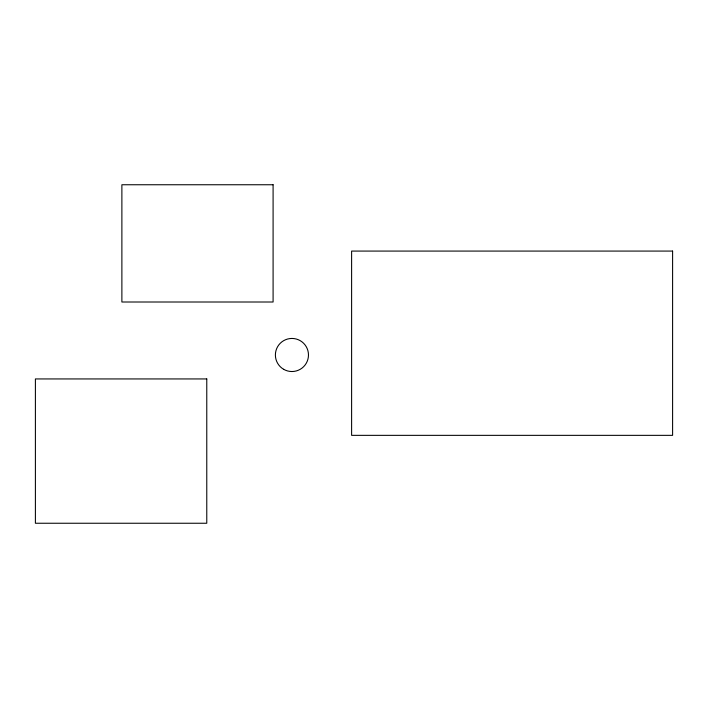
<?xml version="1.0" encoding="UTF-8"?>
<svg xmlns="http://www.w3.org/2000/svg" width="708" height="708" viewBox="0 0 708 708"><rect width="100%" height="100%" fill="white"/><g stroke="black" fill="none" stroke-linecap="round" stroke-linejoin="round"><path stroke-width="1.06" d="M273.093 184.753L121.882 184.753L121.882 302.006L273.093 302.006L273.093 184.753M672.6 251.075L351.611 251.075L351.611 435.349L672.6 435.349L672.6 251.075M206.771 378.939L35.4 378.939L35.4 523.247L206.771 523.247L206.771 378.939M283.66 369.31A16.541 16.541 0 0 0 308.476 354.991A16.541 16.541 0 0 0 283.66 340.663A16.541 16.541 0 0 0 283.66 369.31"/></g></svg>
